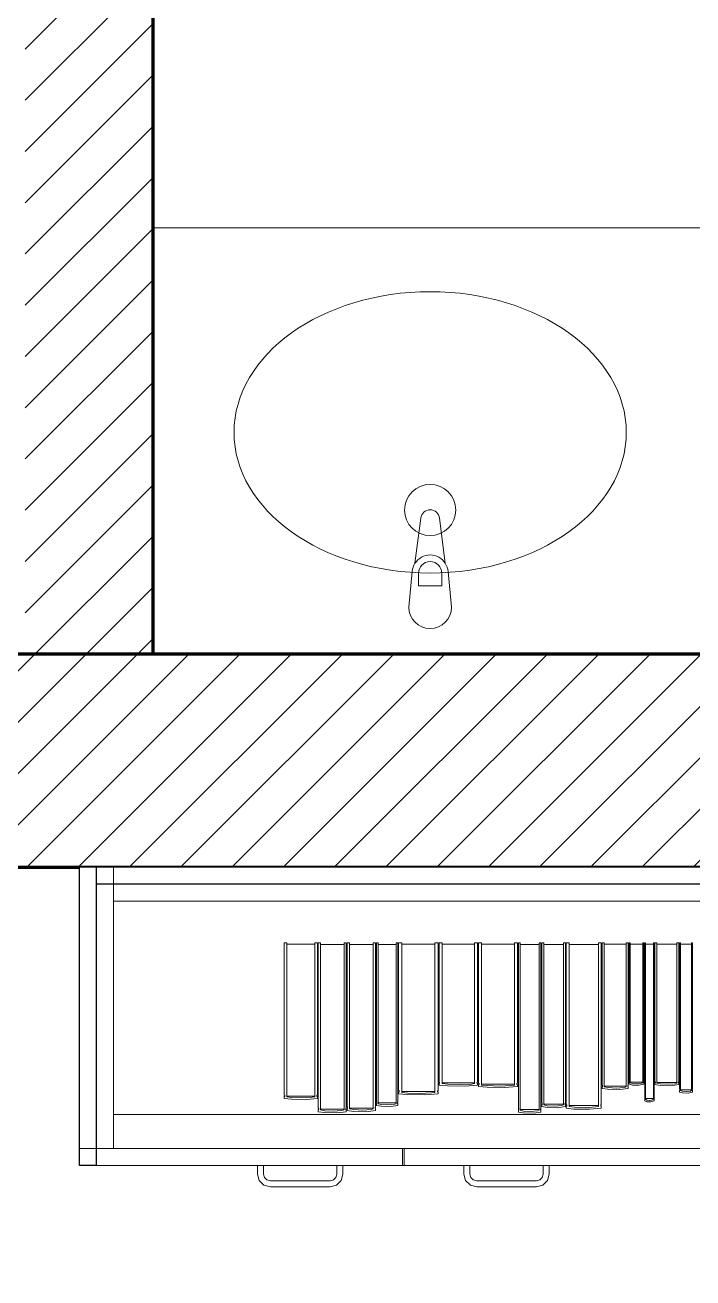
# Model space of a CAD drawing. Header units: inches. Extents: x -19 to 5698, y -728 to 92.
# Drawn here: x 417.27 to 418.053, y 10.968 to 12.438 of the extents above; entities that cross this region are included whole.
import ezdxf

# ---------------------------------------------------------------- set-up
doc = ezdxf.new("R2010")
doc.units = ezdxf.units.IN
doc.header["$MEASUREMENT"] = 0
doc.set_wipeout_variables(frame=1)
doc.linetypes.add('HIDDEN', pattern=[0.375, 0.25, -0.125])
doc.linetypes.add('Wipeout_Contour', pattern=[1, 0, -1])
doc.layers.add('00 conduct tomacorr', color=120, linetype='HIDDEN', lineweight=30)
for name, color, linetype in [('02 _ ARQ _ ZON _ Espacio.3D', 7, 'Continuous'), ('Estructura - 04 MURO', 7, 'Continuous'), ('Interior - Mobiliario', 7, 'Continuous'), ('Interior - Sanitarios', 7, 'Continuous')]:
    doc.layers.add(name, color=color, linetype=linetype)
pattern_1 = [(45, (370.000076, 2e-08), (-0.030052038, 0.030052038), [])]

msp = doc.modelspace()

# ---------------------------------------------------------------- linework, layer by layer
at = {"layer": '02 _ ARQ _ ZON _ Espacio.3D', "color": 254, "linetype": 'Continuous', "lineweight": 0, "flags": 128}
msp.add_lwpolyline([(407.12, 16.5), (407.12, 8.1), (407.5701, 8.1), (407.5701, 7.7), (407.7701, 7.7), (407.7701, 7.3311), (413.6701, 7.3311), (413.6701, 7.7), (414.0701, 7.7), (414.0701, 8.1), (414.5701, 8.1), (414.5701, 7.35), (420.6701, 7.35), (420.6701, 7.7), (421.0701, 7.7), (421.0701, 8.1), (421.4201, 8.1), (421.4199, 11.45), (413.47, 11.4499), (413.47, 16.9), (413.47, 17.35), (407.5701, 17.3493), (407.5701, 16.5)], close=True, dxfattribs=at)
at = {"layer": '02 _ ARQ _ ZON _ Espacio.3D', "color": 9, "linetype": 'Continuous', "lineweight": 5, "flags": 128}
msp.add_lwpolyline([(417.42, 14.9999), (417.42, 11.7), (421.3201, 11.7), (421.3201, 14.9999), (418.4701, 14.9999), (418.4701, 13.6749), (418.3201, 13.6749), (418.3201, 14.9999)], close=True, dxfattribs=at)
at = {"layer": 'Interior - Mobiliario', "color": 175, "linetype": 'Continuous', "lineweight": 13}
for p, q in [((417.3537, 11.43), (417.3537, 11.12)), ((418.8137, 11.43), (417.3537, 11.43)), ((417.3737, 11.41), (417.3737, 11.16)), ((417.3737, 11.41), (418.7937, 11.41)), ((417.5771, 11.3613), (417.5739, 11.3613)), ((417.5739, 11.3613), (417.5739, 11.1828)), ((417.5771, 11.1806), (417.5771, 11.3613)), ((417.6128, 11.3613), (417.6097, 11.3613)), ((417.6097, 11.3613), (417.6097, 11.1806)), ((417.6128, 11.1828), (417.6128, 11.3613)), ((417.6164, 11.3613), (417.6138, 11.3613)), ((417.6138, 11.3613), (417.6138, 11.1676)), ((417.6164, 11.1652), (417.6164, 11.3613)), ((417.6467, 11.3613), (417.6441, 11.3613)), ((417.6441, 11.3613), (417.6441, 11.1652)), ((417.6467, 11.1676), (417.6467, 11.3613)), ((417.6504, 11.3613), (417.6477, 11.3613)), ((417.6477, 11.3613), (417.6477, 11.1689)), ((417.6504, 11.1665), (417.6504, 11.3613)), ((417.6811, 11.3613), (417.6784, 11.3613)), ((417.6784, 11.3613), (417.6784, 11.1665)), ((417.6811, 11.1689), (417.6811, 11.3613)), ((417.6841, 11.3613), (417.6821, 11.3613)), ((417.6821, 11.3613), (417.6821, 11.1748)), ((417.6841, 11.1725), (417.6841, 11.3613)), ((417.7071, 11.3613), (417.7051, 11.3613)), ((417.7051, 11.3613), (417.7051, 11.1725)), ((417.7071, 11.1748), (417.7071, 11.3613)), ((417.7118, 11.3613), (417.7081, 11.3613)), ((417.7081, 11.3613), (417.7081, 11.188)), ((417.7118, 11.1859), (417.7118, 11.3613)), ((417.7545, 11.3613), (417.7507, 11.3613)), ((417.7507, 11.3613), (417.7507, 11.1859)), ((417.7545, 11.188), (417.7545, 11.3613)), ((417.7591, 11.3613), (417.7555, 11.3613)), ((417.7555, 11.3613), (417.7555, 11.1981)), ((417.7591, 11.1961), (417.7591, 11.3613)), ((417.8007, 11.3613), (417.7971, 11.3613)), ((417.7971, 11.3613), (417.7971, 11.1961)), ((417.8007, 11.1981), (417.8007, 11.3613)), ((417.8054, 11.3613), (417.8017, 11.3613)), ((417.8017, 11.3613), (417.8017, 11.1966)), ((417.8054, 11.1945), (417.8054, 11.3613)), ((417.8475, 11.3613), (417.8438, 11.3613)), ((417.8438, 11.3613), (417.8438, 11.1945)), ((417.8475, 11.1966), (417.8475, 11.3613)), ((417.8506, 11.3613), (417.8485, 11.3613)), ((417.8485, 11.3613), (417.8485, 11.1671)), ((417.8506, 11.1648), (417.8506, 11.3613)), ((417.875, 11.3613), (417.8729, 11.3613)), ((417.8729, 11.3613), (417.8729, 11.1648)), ((417.875, 11.1671), (417.875, 11.3613)), ((417.8782, 11.3613), (417.876, 11.3613)), ((417.876, 11.3613), (417.876, 11.1734)), ((417.8782, 11.1711), (417.8782, 11.3613)), ((417.9037, 11.3613), (417.9015, 11.3613)), ((417.9015, 11.3613), (417.9015, 11.1711)), ((417.9037, 11.1734), (417.9037, 11.3613)), ((417.908, 11.3613), (417.9047, 11.3613)), ((417.9047, 11.3613), (417.9047, 11.1716)), ((417.908, 11.1693), (417.908, 11.3613)), ((417.9458, 11.3613), (417.9425, 11.3613)), ((417.9425, 11.3613), (417.9425, 11.1693)), ((417.9458, 11.1716), (417.9458, 11.3613)), ((417.9493, 11.3613), (417.9468, 11.3613)), ((417.9468, 11.3613), (417.9468, 11.1942)), ((417.9493, 11.1922), (417.9493, 11.3613)), ((417.9773, 11.3613), (417.9749, 11.3613)), ((417.9749, 11.3613), (417.9749, 11.1922)), ((417.9773, 11.1942), (417.9773, 11.3613)), ((417.9797, 11.3613), (417.9783, 11.3613)), ((417.9783, 11.3613), (417.9783, 11.199)), ((417.9797, 11.197), (417.9797, 11.3613)), ((417.9957, 11.3613), (417.9943, 11.3613)), ((417.9943, 11.3613), (417.9943, 11.197)), ((417.9957, 11.199), (417.9957, 11.3613)), ((417.9976, 11.3613), (417.9967, 11.3613)), ((417.9967, 11.3613), (417.9967, 11.18)), ((417.9976, 11.1778), (417.9976, 11.3613)), ((418.0077, 11.3613), (418.0068, 11.3613)), ((418.0068, 11.3613), (418.0068, 11.1778)), ((418.0077, 11.18), (418.0077, 11.3613)), ((418.011, 11.3613), (418.0087, 11.3613)), ((418.0087, 11.3613), (418.0087, 11.1985)), ((418.011, 11.1965), (418.011, 11.3613)), ((418.0366, 11.3613), (418.0344, 11.3613)), ((418.0344, 11.3613), (418.0344, 11.1965)), ((418.0366, 11.1985), (418.0366, 11.3613)), ((418.0388, 11.3613), (418.0376, 11.3613)), ((418.0376, 11.3613), (418.0376, 11.19)), ((418.0388, 11.1879), (418.0388, 11.3613)), ((418.0527, 11.3613), (418.0515, 11.3613)), ((418.0515, 11.3613), (418.0515, 11.1879)), ((418.0527, 11.19), (418.0527, 11.3613)), ((417.6097, 11.3595), (417.5771, 11.3595)), ((417.6441, 11.3594), (417.6164, 11.3594)), ((417.6784, 11.3594), (417.6504, 11.3594)), ((417.7051, 11.3594), (417.6841, 11.3594)), ((417.7507, 11.3596), (417.7118, 11.3596)), ((417.7971, 11.3597), (417.7591, 11.3597)), ((417.8438, 11.3597), (417.8054, 11.3597)), ((417.8729, 11.3594), (417.8506, 11.3594)), ((417.9015, 11.3594), (417.8782, 11.3594)), ((417.9425, 11.3594), (417.908, 11.3594)), ((417.9749, 11.3596), (417.9493, 11.3596)), ((417.9943, 11.3597), (417.9797, 11.3597)), ((418.0068, 11.3595), (417.9976, 11.3595)), ((418.0344, 11.3597), (418.011, 11.3597)), ((418.0515, 11.3596), (418.0388, 11.3596)), ((417.9783, 11.199), (417.9784, 11.1988)), ((417.9784, 11.1988), (417.9785, 11.1986)), ((417.9785, 11.1986), (417.9786, 11.1984)), ((417.9786, 11.1984), (417.9786, 11.1981)), ((417.9954, 11.1982), (417.9955, 11.1984)), ((417.9954, 11.198), (417.9954, 11.1982)), ((417.9955, 11.1987), (417.9956, 11.1989)), ((417.9955, 11.1984), (417.9955, 11.1987)), ((417.9956, 11.1989), (417.9957, 11.199)), ((418.0087, 11.1985), (418.0089, 11.1984)), ((418.0089, 11.1984), (418.009, 11.1982)), ((418.0362, 11.198), (418.0363, 11.1982)), ((418.0363, 11.1982), (418.0365, 11.1984)), ((418.0365, 11.1984), (418.0366, 11.1985)), ((417.7081, 11.188), (417.7084, 11.1879)), ((417.7083, 11.1862), (417.7081, 11.1861)), ((417.7081, 11.1861), (417.7081, 11.1841)), ((417.7081, 11.1841), (417.7183, 11.1832)), ((417.7086, 11.1864), (417.7083, 11.1862)), ((417.7084, 11.1879), (417.7087, 11.1877)), ((417.7088, 11.1866), (417.7086, 11.1864)), ((417.7087, 11.1877), (417.7088, 11.1874)), ((417.7088, 11.1874), (417.7089, 11.1872)), ((417.7089, 11.1869), (417.7088, 11.1866)), ((417.7089, 11.1872), (417.7089, 11.1869)), ((417.7118, 11.1868), (417.7507, 11.1868)), ((417.7188, 11.1851), (417.7118, 11.1859)), ((417.733, 11.1847), (417.7188, 11.1851)), ((417.7472, 11.1854), (417.733, 11.1847)), ((417.739, 11.183), (417.7545, 11.1841)), ((417.7507, 11.1859), (417.7472, 11.1854)), ((417.7537, 11.1872), (417.7538, 11.1875)), ((417.7537, 11.187), (417.7537, 11.1872)), ((417.7538, 11.1867), (417.7537, 11.187)), ((417.7538, 11.1875), (417.754, 11.1877)), ((417.7539, 11.1865), (417.7538, 11.1867)), ((417.7542, 11.1862), (417.7539, 11.1865)), ((417.754, 11.1877), (417.7543, 11.1879)), ((417.7545, 11.1861), (417.7542, 11.1862)), ((417.7543, 11.1879), (417.7545, 11.188)), ((417.7545, 11.1841), (417.7545, 11.1861)), ((417.7555, 11.1981), (417.7557, 11.1979)), ((417.7556, 11.1963), (417.7555, 11.1962)), ((417.7555, 11.1962), (417.7555, 11.1944)), ((417.7555, 11.1944), (417.7654, 11.1935)), ((417.7559, 11.1965), (417.7556, 11.1963)), ((417.7557, 11.1979), (417.756, 11.1977)), ((417.7561, 11.1968), (417.7559, 11.1965)), ((417.756, 11.1977), (417.7561, 11.1975)), ((417.7561, 11.1975), (417.7562, 11.1973)), ((417.7562, 11.197), (417.7561, 11.1968)), ((417.7562, 11.1973), (417.7562, 11.197)), ((417.7591, 11.1969), (417.7971, 11.1969)), ((417.7659, 11.1953), (417.7591, 11.1961)), ((417.7654, 11.1935), (417.7856, 11.1933)), ((417.7798, 11.1949), (417.7659, 11.1953)), ((417.7937, 11.1956), (417.7798, 11.1949)), ((417.7856, 11.1933), (417.8007, 11.1944)), ((417.7971, 11.1961), (417.7937, 11.1956)), ((417.8, 11.1973), (417.8001, 11.1976)), ((417.8, 11.1971), (417.8, 11.1973)), ((417.8001, 11.1968), (417.8, 11.1971)), ((417.8001, 11.1976), (417.8003, 11.1978)), ((417.8002, 11.1966), (417.8001, 11.1968)), ((417.8005, 11.1964), (417.8002, 11.1966)), ((417.8003, 11.1978), (417.8006, 11.198)), ((417.8007, 11.1962), (417.8005, 11.1964)), ((417.8006, 11.198), (417.8007, 11.1981)), ((417.8007, 11.1944), (417.8007, 11.1962)), ((417.8017, 11.1966), (417.802, 11.1964)), ((417.8019, 11.1948), (417.8017, 11.1947)), ((417.8017, 11.1947), (417.8017, 11.1929)), ((417.8017, 11.1929), (417.8118, 11.1919)), ((417.8022, 11.195), (417.8019, 11.1948)), ((417.802, 11.1964), (417.8022, 11.1962)), ((417.8022, 11.1962), (417.8024, 11.196)), ((417.8024, 11.1952), (417.8022, 11.195)), ((417.8024, 11.196), (417.8025, 11.1957)), ((417.8025, 11.1955), (417.8024, 11.1952)), ((417.8025, 11.1957), (417.8025, 11.1955)), ((417.8054, 11.1954), (417.8438, 11.1954)), ((417.8122, 11.1938), (417.8054, 11.1945)), ((417.8118, 11.1919), (417.8322, 11.1917)), ((417.8263, 11.1933), (417.8122, 11.1938)), ((417.8403, 11.194), (417.8263, 11.1933)), ((417.8322, 11.1917), (417.8475, 11.1929)), ((417.8438, 11.1945), (417.8403, 11.194)), ((417.8467, 11.1958), (417.8468, 11.196)), ((417.8467, 11.1955), (417.8467, 11.1958)), ((417.8468, 11.1953), (417.8467, 11.1955)), ((417.8468, 11.196), (417.847, 11.1962)), ((417.847, 11.195), (417.8468, 11.1953)), ((417.847, 11.1962), (417.8473, 11.1965)), ((417.8472, 11.1948), (417.847, 11.195)), ((417.8475, 11.1947), (417.8472, 11.1948)), ((417.8473, 11.1965), (417.8475, 11.1966)), ((417.8475, 11.1929), (417.8475, 11.1947)), ((417.9468, 11.1942), (417.947, 11.1941)), ((417.947, 11.1924), (417.9468, 11.1923)), ((417.9468, 11.1923), (417.9468, 11.1905)), ((417.9468, 11.1905), (417.9535, 11.1895)), ((417.947, 11.1941), (417.9472, 11.1938)), ((417.9471, 11.1926), (417.947, 11.1924)), ((417.9473, 11.1929), (417.9471, 11.1926)), ((417.9472, 11.1938), (417.9473, 11.1936)), ((417.9473, 11.1936), (417.9473, 11.1934)), ((417.9473, 11.1934), (417.9473, 11.1931)), ((417.9473, 11.1931), (417.9473, 11.1929)), ((417.9493, 11.193), (417.9749, 11.193)), ((417.9538, 11.1914), (417.9493, 11.1922)), ((417.9535, 11.1895), (417.9672, 11.1893)), ((417.9632, 11.1909), (417.9538, 11.1914)), ((417.9726, 11.1917), (417.9632, 11.1909)), ((417.9672, 11.1893), (417.9773, 11.1905)), ((417.9749, 11.1922), (417.9726, 11.1917)), ((417.9768, 11.1934), (417.9769, 11.1937)), ((417.9768, 11.1932), (417.9768, 11.1934)), ((417.9769, 11.1929), (417.9768, 11.1932)), ((417.9769, 11.1937), (417.977, 11.1939)), ((417.977, 11.1927), (417.9769, 11.1929)), ((417.977, 11.1939), (417.9772, 11.1941)), ((417.9772, 11.1925), (417.977, 11.1927)), ((417.9772, 11.1941), (417.9773, 11.1942)), ((417.9773, 11.1923), (417.9772, 11.1925)), ((417.9773, 11.1905), (417.9773, 11.1923)), ((417.9784, 11.1972), (417.9783, 11.1971)), ((417.9783, 11.1971), (417.9783, 11.1953)), ((417.9783, 11.1953), (417.9822, 11.1944)), ((417.9785, 11.1974), (417.9784, 11.1972)), ((417.9786, 11.1977), (417.9785, 11.1974)), ((417.9786, 11.1981), (417.9786, 11.1979)), ((417.9786, 11.1979), (417.9786, 11.1977)), ((417.9797, 11.1978), (417.9943, 11.1978)), ((417.9823, 11.1962), (417.9797, 11.197)), ((417.9822, 11.1944), (417.9899, 11.1942)), ((417.9877, 11.1958), (417.9823, 11.1962)), ((417.993, 11.1965), (417.9877, 11.1958)), ((417.9899, 11.1942), (417.9957, 11.1953)), ((417.9943, 11.197), (417.993, 11.1965)), ((417.9954, 11.1977), (417.9954, 11.198)), ((417.9955, 11.1975), (417.9954, 11.1977)), ((417.9956, 11.1973), (417.9955, 11.1975)), ((417.9957, 11.1971), (417.9956, 11.1973)), ((417.9957, 11.1953), (417.9957, 11.1971)), ((418.0088, 11.1968), (418.0087, 11.1967)), ((418.0087, 11.1967), (418.0087, 11.1949)), ((418.0087, 11.1949), (418.0148, 11.194)), ((418.009, 11.197), (418.0088, 11.1968)), ((418.009, 11.1982), (418.0091, 11.1979)), ((418.0091, 11.1972), (418.009, 11.197)), ((418.0091, 11.1979), (418.0092, 11.1977)), ((418.0092, 11.1974), (418.0091, 11.1972)), ((418.0092, 11.1977), (418.0092, 11.1974)), ((418.011, 11.1974), (418.0344, 11.1974)), ((418.0151, 11.1958), (418.011, 11.1965)), ((418.0148, 11.194), (418.0273, 11.1937)), ((418.0237, 11.1953), (418.0151, 11.1958)), ((418.0323, 11.196), (418.0237, 11.1953)), ((418.0273, 11.1937), (418.0366, 11.1949)), ((418.0344, 11.1965), (418.0323, 11.196)), ((418.0361, 11.1977), (418.0362, 11.198)), ((418.0361, 11.1975), (418.0361, 11.1977)), ((418.0362, 11.1973), (418.0361, 11.1975)), ((418.0363, 11.197), (418.0362, 11.1973)), ((418.0365, 11.1968), (418.0363, 11.197)), ((418.0366, 11.1967), (418.0365, 11.1968)), ((418.0366, 11.1949), (418.0366, 11.1967)), ((418.0376, 11.19), (418.0377, 11.1899)), ((418.0377, 11.1882), (418.0376, 11.1881)), ((418.0376, 11.1881), (418.0376, 11.1862)), ((418.0376, 11.1862), (418.0409, 11.1852)), ((418.0377, 11.1899), (418.0378, 11.1897)), ((418.0378, 11.1884), (418.0377, 11.1882)), ((418.0378, 11.1897), (418.0378, 11.1894)), ((418.0378, 11.1894), (418.0379, 11.1892)), ((418.0379, 11.1892), (418.0378, 11.1889)), ((418.0378, 11.1889), (418.0378, 11.1886)), ((418.0378, 11.1886), (418.0378, 11.1884)), ((418.0388, 11.1888), (418.0515, 11.1888)), ((418.0411, 11.1871), (418.0388, 11.1879)), ((418.0409, 11.1852), (418.0477, 11.185)), ((418.0457, 11.1867), (418.0411, 11.1871)), ((418.0504, 11.1874), (418.0457, 11.1867)), ((418.0477, 11.185), (418.0527, 11.1862)), ((418.0515, 11.1879), (418.0504, 11.1874)), ((418.0525, 11.1895), (418.0526, 11.1897)), ((418.0525, 11.1892), (418.0525, 11.1895)), ((418.0525, 11.189), (418.0525, 11.1892)), ((418.0525, 11.1887), (418.0525, 11.189)), ((418.0526, 11.1885), (418.0525, 11.1887)), ((418.0526, 11.1897), (418.0527, 11.1899)), ((418.0526, 11.1882), (418.0526, 11.1885)), ((418.0527, 11.1881), (418.0526, 11.1882)), ((418.0527, 11.1899), (418.0527, 11.19)), ((418.0527, 11.1862), (418.0527, 11.1881)), ((417.5739, 11.1828), (417.5742, 11.1827)), ((417.5741, 11.1809), (417.5739, 11.1808)), ((417.5739, 11.1808), (417.5739, 11.1788)), ((417.5739, 11.1788), (417.5825, 11.1778)), ((417.5743, 11.1811), (417.5741, 11.1809)), ((417.5742, 11.1827), (417.5744, 11.1824)), ((417.5745, 11.1814), (417.5743, 11.1811)), ((417.5744, 11.1824), (417.5745, 11.1822)), ((417.5745, 11.1822), (417.5746, 11.1819)), ((417.5746, 11.1816), (417.5745, 11.1814)), ((417.5746, 11.1819), (417.5746, 11.1816)), ((417.5771, 11.1816), (417.6097, 11.1816)), ((417.5829, 11.1798), (417.5771, 11.1806)), ((417.5825, 11.1778), (417.5999, 11.1776)), ((417.5948, 11.1793), (417.5829, 11.1798)), ((417.6068, 11.1801), (417.5948, 11.1793)), ((417.5999, 11.1776), (417.6128, 11.1788)), ((417.6097, 11.1806), (417.6068, 11.1801)), ((417.6122, 11.182), (417.6123, 11.1822)), ((417.6122, 11.1817), (417.6122, 11.182)), ((417.6122, 11.1814), (417.6122, 11.1817)), ((417.6124, 11.1812), (417.6122, 11.1814)), ((417.6123, 11.1822), (417.6124, 11.1825)), ((417.6124, 11.1825), (417.6127, 11.1827)), ((417.6126, 11.1809), (417.6124, 11.1812)), ((417.6128, 11.1808), (417.6126, 11.1809)), ((417.6127, 11.1827), (417.6128, 11.1828)), ((417.6128, 11.1788), (417.6128, 11.1808)), ((417.6477, 11.1689), (417.6479, 11.1687)), ((417.681, 11.1688), (417.6811, 11.1689)), ((417.6821, 11.1748), (417.6822, 11.1746)), ((417.6822, 11.1728), (417.6821, 11.1727)), ((417.6821, 11.1727), (417.6821, 11.1706)), ((417.6821, 11.1706), (417.6876, 11.1695)), ((417.6822, 11.1746), (417.6824, 11.1744)), ((417.6823, 11.173), (417.6822, 11.1728)), ((417.6824, 11.1733), (417.6823, 11.173)), ((417.6824, 11.1744), (417.6825, 11.1741)), ((417.6825, 11.1735), (417.6824, 11.1733)), ((417.6825, 11.1741), (417.6825, 11.1738)), ((417.6825, 11.1738), (417.6825, 11.1735)), ((417.6841, 11.1734), (417.7051, 11.1734)), ((417.6878, 11.1716), (417.6841, 11.1725)), ((417.6876, 11.1695), (417.6988, 11.1693)), ((417.6956, 11.1711), (417.6878, 11.1716)), ((417.7032, 11.1719), (417.6956, 11.1711)), ((417.6988, 11.1693), (417.7071, 11.1706)), ((417.7051, 11.1725), (417.7032, 11.1719)), ((417.7067, 11.1739), (417.7068, 11.1742)), ((417.7067, 11.1736), (417.7067, 11.1739)), ((417.7068, 11.1733), (417.7067, 11.1736)), ((417.7068, 11.1742), (417.7069, 11.1744)), ((417.7069, 11.1731), (417.7068, 11.1733)), ((417.7069, 11.1744), (417.707, 11.1747)), ((417.707, 11.1728), (417.7069, 11.1731)), ((417.707, 11.1747), (417.7071, 11.1748)), ((417.7071, 11.1727), (417.707, 11.1728)), ((417.7071, 11.1706), (417.7071, 11.1727)), ((417.7183, 11.1832), (417.739, 11.183)), ((417.876, 11.1734), (417.8762, 11.1732)), ((417.8761, 11.1714), (417.876, 11.1713)), ((417.876, 11.1713), (417.876, 11.1692)), ((417.876, 11.1692), (417.8821, 11.1681)), ((417.8763, 11.1716), (417.8761, 11.1714)), ((417.8762, 11.1732), (417.8763, 11.173)), ((417.8763, 11.173), (417.8764, 11.1727)), ((417.8764, 11.1719), (417.8763, 11.1716)), ((417.8764, 11.1727), (417.8765, 11.1724)), ((417.8765, 11.1722), (417.8764, 11.1719)), ((417.8765, 11.1724), (417.8765, 11.1722)), ((417.8782, 11.1721), (417.9015, 11.1721)), ((417.8824, 11.1702), (417.8782, 11.1711)), ((417.8909, 11.1697), (417.8824, 11.1702)), ((417.8994, 11.1705), (417.8909, 11.1697)), ((417.8945, 11.1679), (417.9037, 11.1692)), ((417.9015, 11.1711), (417.8994, 11.1705)), ((417.9032, 11.1725), (417.9033, 11.1728)), ((417.9032, 11.1722), (417.9032, 11.1725)), ((417.9033, 11.1719), (417.9032, 11.1722)), ((417.9033, 11.1728), (417.9034, 11.1731)), ((417.9034, 11.1717), (417.9033, 11.1719)), ((417.9034, 11.1731), (417.9036, 11.1733)), ((417.9036, 11.1714), (417.9034, 11.1717)), ((417.9036, 11.1733), (417.9037, 11.1734)), ((417.9037, 11.1713), (417.9036, 11.1714)), ((417.9037, 11.1692), (417.9037, 11.1713)), ((417.9047, 11.1716), (417.9049, 11.1714)), ((417.9049, 11.1696), (417.9047, 11.1695)), ((417.9047, 11.1695), (417.9047, 11.1673)), ((417.9049, 11.1714), (417.9052, 11.1712)), ((417.9051, 11.1698), (417.9049, 11.1696)), ((417.9053, 11.1701), (417.9051, 11.1698)), ((417.9052, 11.1712), (417.9053, 11.1709)), ((417.9053, 11.1709), (417.9054, 11.1706)), ((417.9054, 11.1704), (417.9053, 11.1701)), ((417.9054, 11.1706), (417.9054, 11.1704)), ((417.908, 11.1703), (417.9425, 11.1703)), ((417.9142, 11.1684), (417.908, 11.1693)), ((417.9425, 11.1693), (417.9394, 11.1687)), ((417.9451, 11.1704), (417.9452, 11.1707)), ((417.9452, 11.1701), (417.9451, 11.1704)), ((417.9452, 11.1707), (417.9453, 11.171)), ((417.9454, 11.1699), (417.9452, 11.1701)), ((417.9453, 11.171), (417.9454, 11.1712)), ((417.9454, 11.1712), (417.9457, 11.1715)), ((417.9456, 11.1696), (417.9454, 11.1699)), ((417.9458, 11.1695), (417.9456, 11.1696)), ((417.9457, 11.1715), (417.9458, 11.1716)), ((417.9458, 11.1673), (417.9458, 11.1695)), ((417.9967, 11.18), (417.9968, 11.1799)), ((417.9968, 11.1783), (417.9967, 11.1781)), ((417.9967, 11.1781), (417.9967, 11.178)), ((417.9967, 11.178), (417.9967, 11.1759)), ((417.9967, 11.1759), (417.9991, 11.1749)), ((417.9968, 11.1799), (417.9968, 11.1796)), ((417.9968, 11.1796), (417.9969, 11.1794)), ((417.9969, 11.1785), (417.9968, 11.1783)), ((417.9969, 11.1794), (417.9969, 11.1791)), ((417.9969, 11.1791), (417.9969, 11.1788)), ((417.9969, 11.1788), (417.9969, 11.1785)), ((417.9976, 11.1787), (418.0068, 11.1787)), ((417.9992, 11.1769), (417.9976, 11.1778)), ((417.9991, 11.1749), (418.004, 11.1747)), ((418.0026, 11.1765), (417.9992, 11.1769)), ((418.006, 11.1772), (418.0026, 11.1765)), ((418.004, 11.1747), (418.0077, 11.1759)), ((418.0068, 11.1778), (418.006, 11.1772)), ((418.0075, 11.1792), (418.0076, 11.1794)), ((418.0075, 11.1789), (418.0075, 11.1792)), ((418.0076, 11.1786), (418.0075, 11.1789)), ((418.0076, 11.1797), (418.0077, 11.1799)), ((418.0076, 11.1794), (418.0076, 11.1797)), ((418.0076, 11.1783), (418.0076, 11.1786)), ((418.0077, 11.1781), (418.0076, 11.1783)), ((418.0077, 11.1799), (418.0077, 11.18)), ((418.0077, 11.178), (418.0077, 11.1781)), ((418.0077, 11.1759), (418.0077, 11.178)), ((417.3737, 11.16), (417.3737, 11.12)), ((418.7937, 11.16), (417.3737, 11.16)), ((417.6138, 11.1676), (417.614, 11.1674)), ((417.6139, 11.1655), (417.6138, 11.1654)), ((417.6138, 11.1654), (417.6138, 11.1632)), ((417.6138, 11.1632), (417.621, 11.1621)), ((417.6141, 11.1657), (417.6139, 11.1655)), ((417.614, 11.1674), (417.6142, 11.1672)), ((417.6143, 11.166), (417.6141, 11.1657)), ((417.6142, 11.1672), (417.6143, 11.1669)), ((417.6143, 11.1669), (417.6144, 11.1666)), ((417.6144, 11.1663), (417.6143, 11.166)), ((417.6144, 11.1666), (417.6144, 11.1663)), ((417.6164, 11.1662), (417.6441, 11.1662)), ((417.6214, 11.1643), (417.6164, 11.1652)), ((417.621, 11.1621), (417.6357, 11.1619)), ((417.6315, 11.1638), (417.6214, 11.1643)), ((417.6416, 11.1646), (417.6315, 11.1638)), ((417.6357, 11.1619), (417.6467, 11.1632)), ((417.6441, 11.1652), (417.6416, 11.1646)), ((417.6461, 11.1667), (417.6462, 11.1669)), ((417.6461, 11.1664), (417.6461, 11.1667)), ((417.6462, 11.1661), (417.6461, 11.1664)), ((417.6462, 11.1669), (417.6464, 11.1672)), ((417.6463, 11.1658), (417.6462, 11.1661)), ((417.6465, 11.1655), (417.6463, 11.1658)), ((417.6464, 11.1672), (417.6466, 11.1675)), ((417.6467, 11.1654), (417.6465, 11.1655)), ((417.6466, 11.1675), (417.6467, 11.1676)), ((417.6467, 11.1632), (417.6467, 11.1654)), ((417.6478, 11.1668), (417.6477, 11.1667)), ((417.6477, 11.1667), (417.6477, 11.1645)), ((417.6477, 11.1645), (417.655, 11.1635)), ((417.648, 11.167), (417.6478, 11.1668)), ((417.6479, 11.1687), (417.6481, 11.1684)), ((417.6482, 11.1673), (417.648, 11.167)), ((417.6481, 11.1684), (417.6482, 11.1682)), ((417.6482, 11.1682), (417.6482, 11.1679)), ((417.6482, 11.1679), (417.6482, 11.1676)), ((417.6482, 11.1676), (417.6482, 11.1673)), ((417.6504, 11.1675), (417.6784, 11.1675)), ((417.6554, 11.1656), (417.6504, 11.1665)), ((417.655, 11.1635), (417.6699, 11.1632)), ((417.6656, 11.1651), (417.6554, 11.1656)), ((417.6759, 11.1659), (417.6656, 11.1651)), ((417.6699, 11.1632), (417.6811, 11.1645)), ((417.6784, 11.1665), (417.6759, 11.1659)), ((417.6805, 11.1679), (417.6806, 11.1682)), ((417.6805, 11.1677), (417.6805, 11.1679)), ((417.6806, 11.1674), (417.6805, 11.1677)), ((417.6806, 11.1682), (417.6808, 11.1685)), ((417.6807, 11.1671), (417.6806, 11.1674)), ((417.6809, 11.1668), (417.6807, 11.1671)), ((417.6808, 11.1685), (417.681, 11.1688)), ((417.6811, 11.1667), (417.6809, 11.1668)), ((417.6811, 11.1645), (417.6811, 11.1667)), ((417.8485, 11.1671), (417.8486, 11.167)), ((417.8486, 11.165), (417.8485, 11.1649)), ((417.8485, 11.1649), (417.8485, 11.1628)), ((417.8485, 11.1628), (417.8543, 11.1617)), ((417.8486, 11.167), (417.8488, 11.1667)), ((417.8487, 11.1653), (417.8486, 11.165)), ((417.8488, 11.1656), (417.8487, 11.1653)), ((417.8488, 11.1667), (417.8489, 11.1664)), ((417.8489, 11.1658), (417.8488, 11.1656)), ((417.8489, 11.1664), (417.8489, 11.1661)), ((417.8489, 11.1661), (417.8489, 11.1658)), ((417.8506, 11.1657), (417.8729, 11.1657)), ((417.8546, 11.1638), (417.8506, 11.1648)), ((417.8543, 11.1617), (417.8662, 11.1614)), ((417.8627, 11.1633), (417.8546, 11.1638)), ((417.8709, 11.1642), (417.8627, 11.1633)), ((417.8662, 11.1614), (417.875, 11.1628)), ((417.8729, 11.1648), (417.8709, 11.1642)), ((417.8746, 11.1662), (417.8747, 11.1665)), ((417.8746, 11.1659), (417.8746, 11.1662)), ((417.8746, 11.1656), (417.8746, 11.1659)), ((417.8747, 11.1653), (417.8746, 11.1656)), ((417.8747, 11.1665), (417.8748, 11.1668)), ((417.8749, 11.1651), (417.8747, 11.1653)), ((417.8748, 11.1668), (417.8749, 11.167)), ((417.8749, 11.167), (417.875, 11.1671)), ((417.875, 11.1649), (417.8749, 11.1651)), ((417.875, 11.1628), (417.875, 11.1649)), ((417.8821, 11.1681), (417.8945, 11.1679)), ((417.9047, 11.1673), (417.9137, 11.1663)), ((417.9137, 11.1663), (417.9321, 11.166)), ((417.9268, 11.1679), (417.9142, 11.1684)), ((417.9394, 11.1687), (417.9268, 11.1679)), ((417.9321, 11.166), (417.9458, 11.1673)), ((417.3537, 11.12), (418.8137, 11.12)), ((417.3737, 11.12), (418.7937, 11.12)), ((417.7127, 11.1), (417.7127, 11.12)), ((418.0737, 11.12), (417.7147, 11.12)), ((417.7147, 11.1), (417.7147, 11.12)), ((417.5427, 11.09), (417.5427, 11.1)), ((417.5427, 11.1), (417.5497, 11.1)), ((417.5497, 11.1), (417.5497, 11.09)), ((417.6357, 11.09), (417.6357, 11.1)), ((417.6357, 11.1), (417.6427, 11.1)), ((417.6427, 11.1), (417.6427, 11.09)), ((418.0737, 11.1), (417.7147, 11.1)), ((417.7847, 11.1), (417.7847, 11.09)), ((417.7917, 11.1), (417.7847, 11.1)), ((417.7917, 11.09), (417.7917, 11.1)), ((417.8777, 11.1), (417.8777, 11.09)), ((417.8847, 11.1), (417.8777, 11.1)), ((417.8847, 11.09), (417.8847, 11.1)), ((417.5447, 11.0825), (417.5427, 11.09)), ((417.5502, 11.077), (417.5447, 11.0825)), ((417.5497, 11.09), (417.5507, 11.086)), ((417.5507, 11.086), (417.5537, 11.0831)), ((417.5537, 11.0831), (417.5577, 11.082)), ((417.5577, 11.082), (417.6277, 11.082)), ((417.6277, 11.082), (417.6317, 11.0831)), ((417.6317, 11.0831), (417.6346, 11.086)), ((417.6346, 11.086), (417.6357, 11.09)), ((417.6407, 11.0825), (417.6352, 11.077)), ((417.6427, 11.09), (417.6407, 11.0825)), ((417.7847, 11.09), (417.7867, 11.0825)), ((417.7867, 11.0825), (417.7922, 11.077)), ((417.7927, 11.086), (417.7917, 11.09)), ((417.7957, 11.0831), (417.7927, 11.086)), ((417.7997, 11.082), (417.7957, 11.0831)), ((417.8697, 11.082), (417.7997, 11.082)), ((417.8737, 11.0831), (417.8697, 11.082)), ((417.8766, 11.086), (417.8737, 11.0831)), ((417.8777, 11.09), (417.8766, 11.086)), ((417.8772, 11.077), (417.8827, 11.0825)), ((417.8827, 11.0825), (417.8847, 11.09)), ((417.5577, 11.075), (417.5502, 11.077)), ((417.6277, 11.075), (417.5577, 11.075)), ((417.6352, 11.077), (417.6277, 11.075)), ((417.7922, 11.077), (417.7997, 11.075)), ((417.7997, 11.075), (417.8697, 11.075)), ((417.8697, 11.075), (417.8772, 11.077))]:
    msp.add_line(p, q, dxfattribs=at)
at = {"layer": 'Interior - Sanitarios', "color": 205, "linetype": 'Continuous', "lineweight": 13}
for p, q in [((419.3701, 12.2), (417.4201, 12.2)), ((417.4201, 12.2), (417.4201, 11.7)), ((417.7315, 11.7799), (417.7315, 11.7948)), ((417.7587, 11.7948), (417.7587, 11.7799)), ((417.7587, 11.7799), (417.7315, 11.7799)), ((419.3701, 11.7), (417.4201, 11.7))]:
    msp.add_line(p, q, dxfattribs=at)
at = {"layer": 'Interior - Sanitarios', "color": 205, "linetype": 'Continuous', "lineweight": 13, "flags": 128}
msp.add_lwpolyline([(417.7701, 11.755), (417.7661, 11.797, 0.12102), (417.7628, 11.8065), (417.7562, 11.8594, 0.882566), (417.734, 11.8594), (417.7273, 11.8065, 0.12102), (417.7241, 11.797), (417.7201, 11.755, 1)], format="xyb", close=True, dxfattribs=at)
at = {"layer": 'Interior - Sanitarios', "color": 205, "linetype": 'Continuous', "lineweight": 13}
msp.add_circle((417.7451, 11.8689), 0.03, dxfattribs=at)
for centre, radius, start, end in [((417.7451, 11.7951), 0.0211, 32.7707, 147.2287), ((417.7451, 11.7948), 0.0136, 359.9997, 179.9997)]:
    msp.add_arc(centre, radius, start, end, dxfattribs=at)
msp.add_ellipse((417.7451, 11.96), major_axis=(-0.23, 0), ratio=0.717391, dxfattribs=at)

# ---------------------------------------------------------------- next in the draw order: wipeouts: each hides what was drawn before it
at = {"color": 254, "linetype": 'Wipeout_Contour', "lineweight": 0, "ltscale": 13054.437197}
msp.add_wipeout([(417.2701, 15.3872), (417.2701, 11.45), (417.4201, 11.45), (417.4201, 15.3872)], dxfattribs=at).dxf.layer = 'Estructura - 04 MURO'

# ---------------------------------------------------------------- next in the draw order: hatches: boundary and pattern name
at = {"layer": 'Estructura - 04 MURO', "linetype": 'Continuous', "lineweight": 5}
h = msp.add_hatch(dxfattribs=at)
h.set_pattern_fill('LADRILLO_COMÚN_0002', color=250, style=0, pattern_type=2)
h.set_pattern_definition(pattern_1)
h.paths.add_polyline_path([(417.2701, 15.3872), (417.2701, 11.45), (417.4201, 11.45), (417.4201, 15.3872)])

# ---------------------------------------------------------------- next in the draw order: linework, layer by layer
at = {"layer": 'Estructura - 04 MURO', "color": 7, "linetype": 'Continuous', "lineweight": 80, "flags": 128}
for points in [[(417.4201, 11.45), (417.4201, 14.9999)], [(417.2701, 11.45), (417.4201, 11.45)]]:
    msp.add_lwpolyline(points, dxfattribs=at)

# ---------------------------------------------------------------- next in the draw order: wipeouts: each hides what was drawn before it
at = {"color": 254, "linetype": 'Wipeout_Contour', "lineweight": 0, "ltscale": 13054.906544}
msp.add_wipeout([(421.3201, 11.7), (413.62, 11.6999), (413.62, 11.4499), (421.3201, 11.45)], dxfattribs=at).dxf.layer = 'Estructura - 04 MURO'

# ---------------------------------------------------------------- next in the draw order: hatches: boundary and pattern name
at = {"layer": 'Estructura - 04 MURO', "linetype": 'Continuous', "lineweight": 5}
h = msp.add_hatch(dxfattribs=at)
h.set_pattern_fill('LADRILLO_COMÚN_0002', color=250, style=0, pattern_type=2)
h.set_pattern_definition(pattern_1)
h.paths.add_polyline_path([(421.3201, 11.7), (413.62, 11.6999), (413.62, 11.4499), (421.3201, 11.45)])

# ---------------------------------------------------------------- next in the draw order: linework, layer by layer
at = {"layer": '00 conduct tomacorr'}
msp.add_arc((420.3278, 14.6769), 3.0434, 197.4279, 258.0017, dxfattribs=at)
at = {"layer": 'Estructura - 04 MURO', "color": 7, "linetype": 'Continuous', "lineweight": 80, "flags": 128}
for points in [[(421.3201, 11.7), (413.62, 11.6999)], [(413.47, 11.4499), (421.3201, 11.45)]]:
    msp.add_lwpolyline(points, dxfattribs=at)

# ---------------------------------------------------------------- next in the draw order: wipeouts: each hides what was drawn before it
at = {"color": 254, "linetype": 'Wipeout_Contour', "lineweight": 0, "ltscale": 13057.359111}
msp.add_wipeout([(417.3537, 11.43), (418.8137, 11.43), (418.8137, 11.45), (417.3537, 11.45)], dxfattribs=at).dxf.layer = 'Interior - Mobiliario'

# ---------------------------------------------------------------- next in the draw order: linework, layer by layer
at = {"layer": 'Interior - Mobiliario', "color": 175, "linetype": 'Continuous', "lineweight": 30}
for p, q in [((418.8137, 11.45), (417.3537, 11.45)), ((417.3537, 11.43), (417.3537, 11.45)), ((418.8137, 11.43), (417.3537, 11.43))]:
    msp.add_line(p, q, dxfattribs=at)
at = {"layer": 'Interior - Mobiliario', "color": 175, "linetype": 'Continuous', "lineweight": 13}
for p, q in [((417.3537, 11.45), (417.3537, 11.43)), ((418.8137, 11.45), (417.3537, 11.45)), ((417.3737, 11.45), (417.3737, 11.41)), ((418.7937, 11.45), (417.3737, 11.45)), ((417.3537, 11.43), (418.8137, 11.43))]:
    msp.add_line(p, q, dxfattribs=at)

# ---------------------------------------------------------------- next in the draw order: wipeouts: each hides what was drawn before it
at = {"color": 254, "linetype": 'Wipeout_Contour', "lineweight": 0, "ltscale": 13054.396852}
msp.add_wipeout([(417.3337, 11.1), (417.3537, 11.1), (417.3537, 11.45), (417.3337, 11.45)], dxfattribs=at).dxf.layer = 'Interior - Mobiliario'

# ---------------------------------------------------------------- next in the draw order: linework, layer by layer
at = {"layer": 'Interior - Mobiliario', "color": 175, "linetype": 'Continuous', "lineweight": 30}
for p, q in [((417.3537, 11.45), (417.3337, 11.45)), ((417.3337, 11.1), (417.3337, 11.45)), ((417.3537, 11.1), (417.3537, 11.45)), ((417.3537, 11.1), (417.3337, 11.1))]:
    msp.add_line(p, q, dxfattribs=at)
at = {"layer": 'Interior - Mobiliario', "color": 175, "linetype": 'Continuous', "lineweight": 13}
for p, q in [((417.3337, 11.45), (417.3337, 11.1)), ((417.3537, 11.45), (417.3337, 11.45)), ((417.3337, 11.45), (417.3337, 11.12)), ((417.3737, 11.45), (417.3337, 11.45)), ((417.3337, 11.1), (417.3337, 11.45)), ((417.3337, 11.45), (418.8337, 11.45)), ((417.3537, 11.1), (417.3537, 11.45)), ((417.3537, 11.45), (417.3537, 11.1)), ((418.8137, 11.45), (417.3537, 11.45)), ((417.3537, 11.43), (417.3537, 11.1)), ((418.8137, 11.43), (417.3537, 11.43)), ((417.3537, 11.43), (417.3537, 11.12)), ((418.8137, 11.43), (417.3537, 11.43)), ((417.3537, 11.43), (417.3537, 11.12)), ((418.8137, 11.43), (417.3537, 11.43)), ((417.3337, 11.12), (417.3737, 11.12)), ((417.3537, 11.12), (418.8137, 11.12)), ((417.3537, 11.12), (418.8137, 11.12)), ((417.3537, 11.12), (417.7127, 11.12)), ((417.3537, 11.1), (417.3537, 11.12)), ((417.3337, 11.1), (417.3537, 11.1)), ((418.8337, 11.1), (417.3337, 11.1)), ((417.3537, 11.1), (418.8137, 11.1)), ((417.3537, 11.1), (418.8137, 11.1)), ((417.3537, 11.1), (417.7127, 11.1))]:
    msp.add_line(p, q, dxfattribs=at)

doc.saveas('drawing.dxf')
